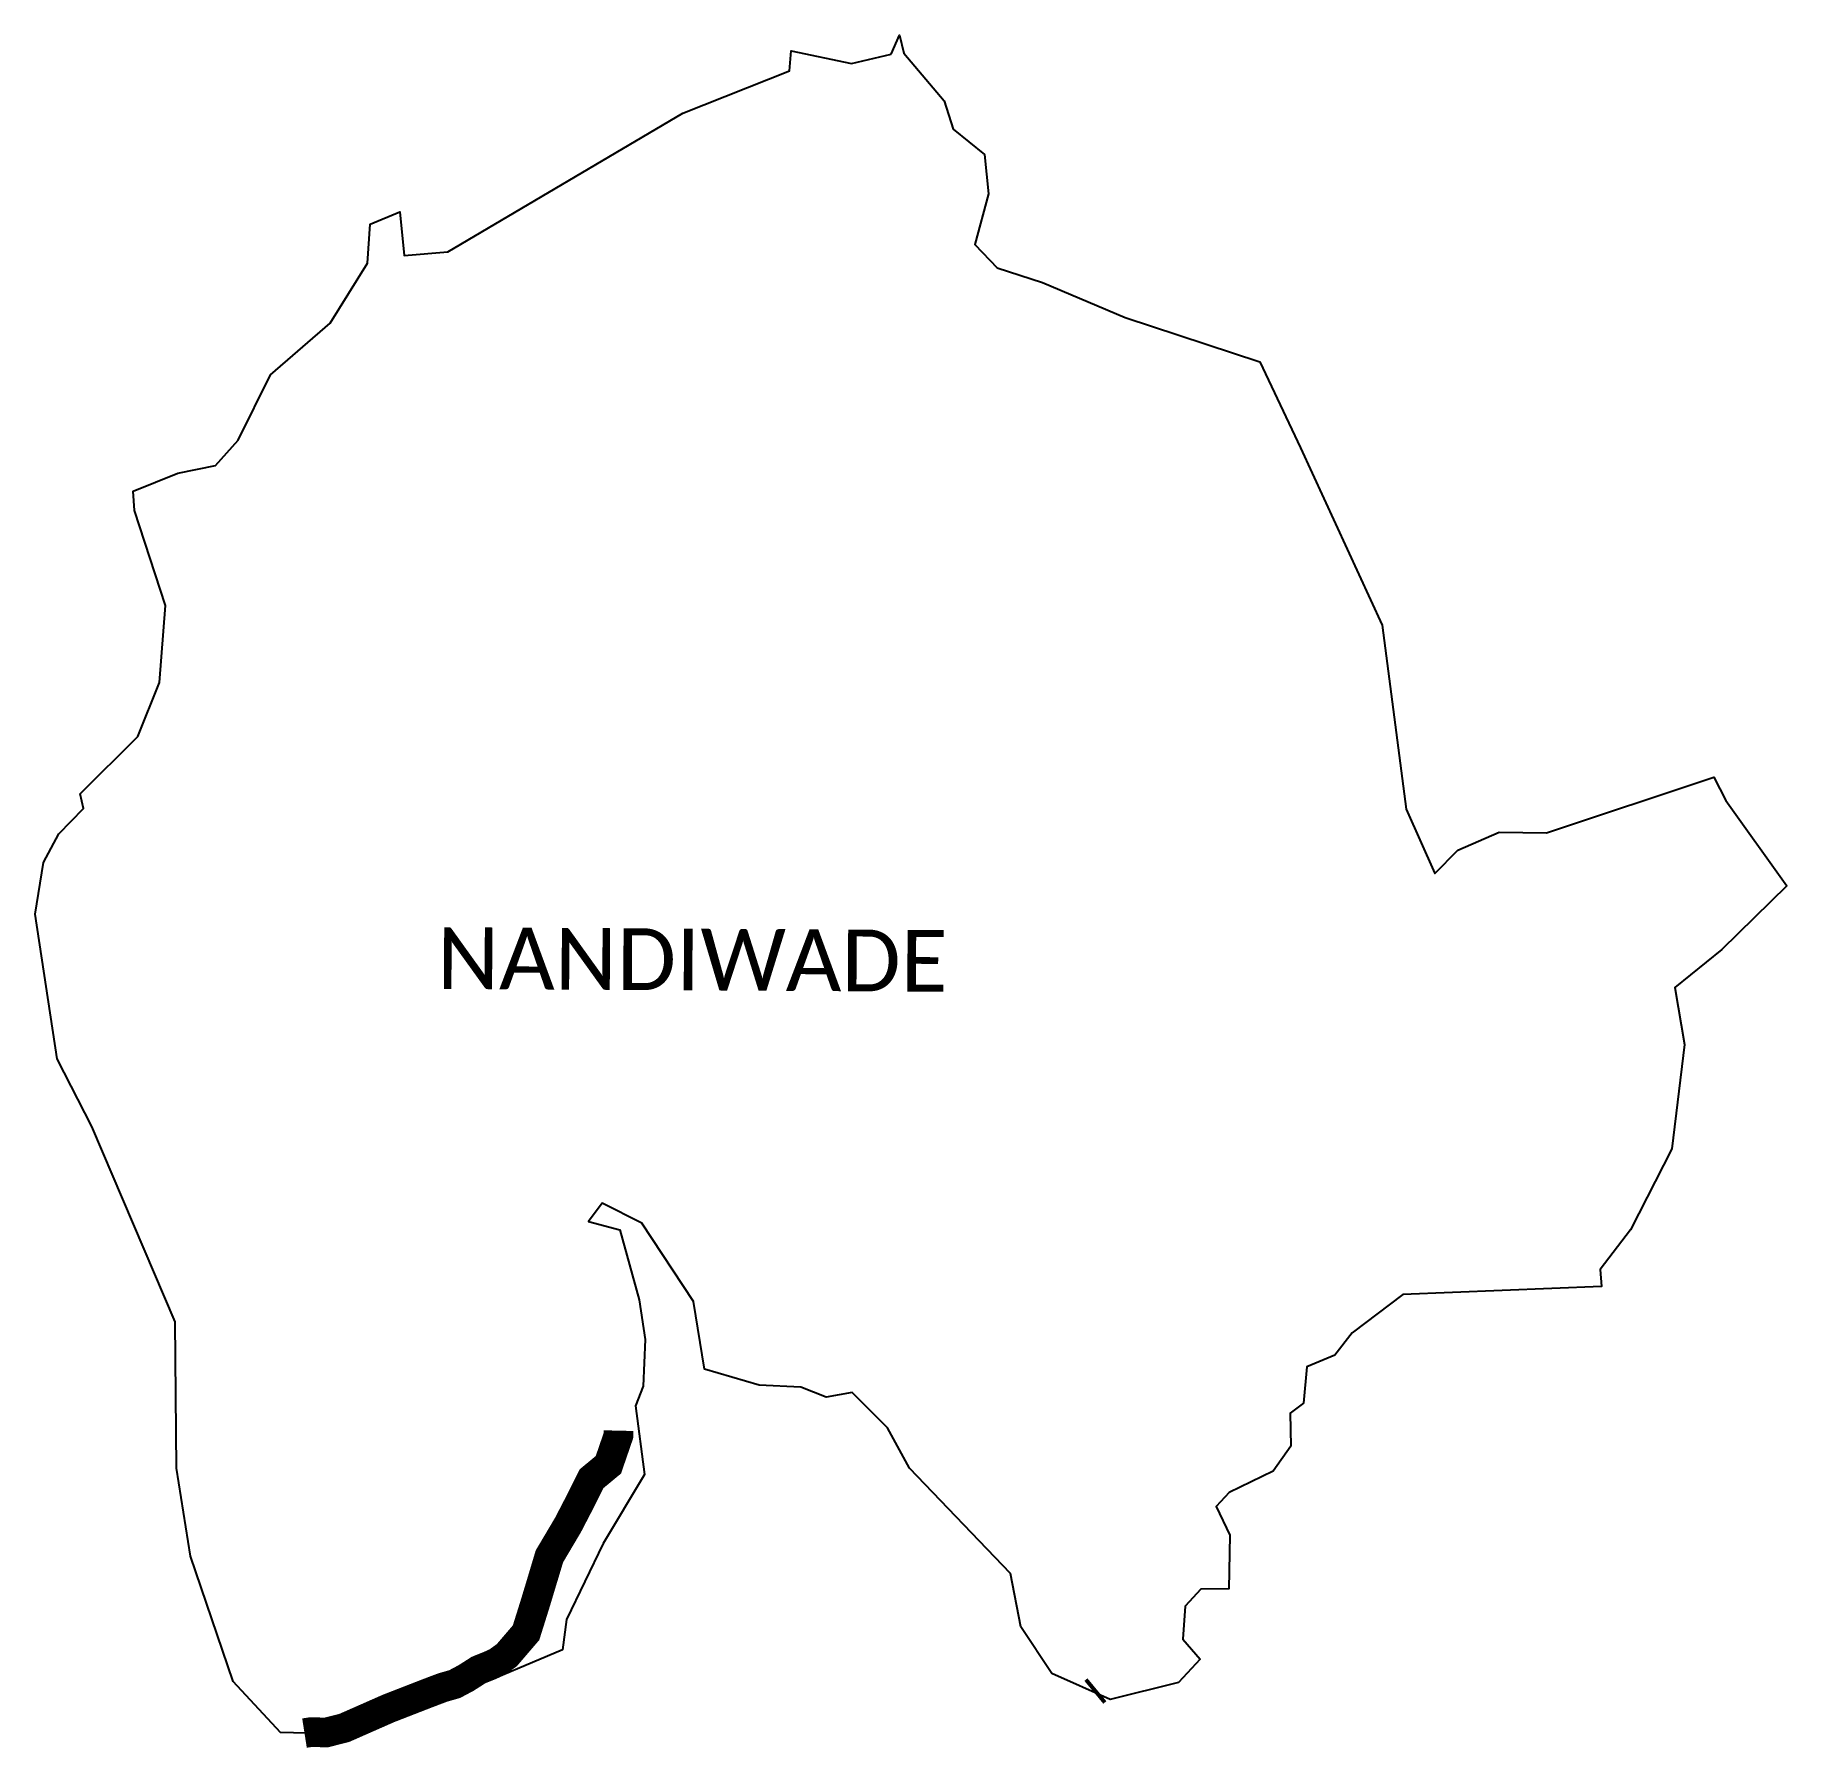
# Model space of a CAD drawing. Header units: metres. Extents: x 308849 to 311803, y 1910207 to 1913095.
import ezdxf

# ---------------------------------------------------------------- set-up
doc = ezdxf.new("R2010")
doc.units = ezdxf.units.M
for name, color, linetype in [('NATURALLY PROTECTED', 3, 'Continuous'), ('village', 3, 'Continuous'), ('VILLAGE NAME', 250, 'Continuous')]:
    doc.layers.add(name, color=color, linetype=linetype)
doc.styles.get("Standard").update_dxf_attribs({"font": 'simplex.shx'})

msp = doc.modelspace()

# ---------------------------------------------------------------- linework, layer by layer
at = {"layer": 'NATURALLY PROTECTED', "const_width": 50, "flags": 128}
for points in [[(309302.9, 1910231.6), (309314.4, 1910233.4), (309339.1, 1910232.6), (309369.8, 1910240.3), (309445, 1910273.4), (309510.6, 1910298.9), (309536, 1910308.5), (309556.2, 1910314.3), (309575.5, 1910324.6), (309596.3, 1910337.9), (309615.2, 1910345.5), (309627.1, 1910350.9), (309644, 1910363), (309676.5, 1910400.9), (309692.9, 1910453.2), (309715.9, 1910529.7), (309747.2, 1910582.5), (309767.4, 1910621.4), (309786.8, 1910660.4), (309815.3, 1910684), (309832.2, 1910733.1), (309832.4, 1910741.6)], [(310633.9, 1910300.4), (310639.1, 1910304.7)]]:
    msp.add_lwpolyline(points, dxfattribs=at)
at = {"layer": 'village', "color": 4}
for points in [[(310292.2, 1913062.7), (310306.2, 1913094.8), (310313.3, 1913064.5), (310381.4, 1912983.7), (310396.5, 1912936), (310449.6, 1912893.4), (310456.4, 1912827.2), (310433.1, 1912741.5), (310470.9, 1912702.2), (310547.2, 1912677.7), (310686.8, 1912618.4), (310914, 1912543.9), (310982.4, 1912398.6), (311120.2, 1912099.7), (311160.5, 1911789.5), (311208.7, 1911680.8), (311247.8, 1911720.5), (311317.5, 1911750.5), (311397.1, 1911749.7), (311679.1, 1911843.4), (311699.8, 1911804.3), (311802.7, 1911660), (311692.7, 1911553.1), (311613.5, 1911488.8), (311629.8, 1911392.6), (311608.3, 1911216.9), (311538.8, 1911080), (311487.5, 1911013.2), (311489.9, 1910984.5), (311154.9, 1910971.1), (311069.4, 1910906.6), (311040.4, 1910868.7), (310992.9, 1910849.2), (310987.4, 1910788.2), (310964.9, 1910771), (310966.3, 1910715.4), (310936.1, 1910673.2), (310862.3, 1910637.4), (310840.1, 1910613.7), (310863.4, 1910565.4), (310861.8, 1910475.1), (310814.4, 1910474.2), (310787.9, 1910445.7), (310784.2, 1910389.9), (310813.1, 1910356.5), (310776.7, 1910316.7), (310661.4, 1910288.1), (310563, 1910332), (310511, 1910410.7), (310493.2, 1910500.8), (310322.9, 1910678.3), (310285.9, 1910746.4), (310226.5, 1910806), (310182.3, 1910797.8), (310140.1, 1910815), (310069.5, 1910818.2), (309977.6, 1910845), (309958.9, 1910959.2), (309871.9, 1911091.4), (309805, 1911125), (309782, 1911094.4), (309834.6, 1911080.2), (309867.5, 1910962), (309877.4, 1910895.2), (309873.9, 1910816.4), (309861.3, 1910783.5), (309876.5, 1910667.8), (309806.8, 1910551.3), (309744.6, 1910423.1), (309737.7, 1910372.1), (309575.5, 1910303.3), (309373.3, 1910229.9), (309262.7, 1910232.6), (309182.9, 1910318.5), (309110.4, 1910530.1), (309086.8, 1910678.3), (309084.6, 1910924.8), (308944.2, 1911254.4), (308886, 1911368.5), (308848.5, 1911612.5), (308862.9, 1911699.3), (308888.9, 1911747.9), (308930.4, 1911790.8), (308924.8, 1911815.6), (309022.1, 1911911.8), (309058.3, 1912003.2), (309068.5, 1912132.8), (309016.3, 1912292.9), (309014, 1912325.9), (309089.5, 1912356.1), (309152.9, 1912368.8), (309191.1, 1912411.9), (309245.8, 1912521.7), (309346.3, 1912608.9), (309409.1, 1912710.2), (309413.4, 1912775.9), (309463.4, 1912796.6), (309470.9, 1912722.9), (309544.4, 1912729.4), (309940.7, 1912963.1), (310121, 1913034.3), (310123.8, 1913068.3), (310225.5, 1913047)], [(310225.5, 1913047), (310292.2, 1913062.7)]]:
    msp.add_lwpolyline(points, dxfattribs=at)

# ---------------------------------------------------------------- texts
at = {"layer": 'VILLAGE NAME', "insert": (309526.8, 1911590.5), "char_height": 104.042, "attachment_point": 1, "rotation": 359.6762}
msp.add_mtext_dynamic_manual_height_columns('{\\fCalibri|b0|i0|c0|p34;NANDIWADE}', width=1259.386, gutter_width=520.2, heights=[0], dxfattribs=at)

doc.saveas('drawing.dxf')
